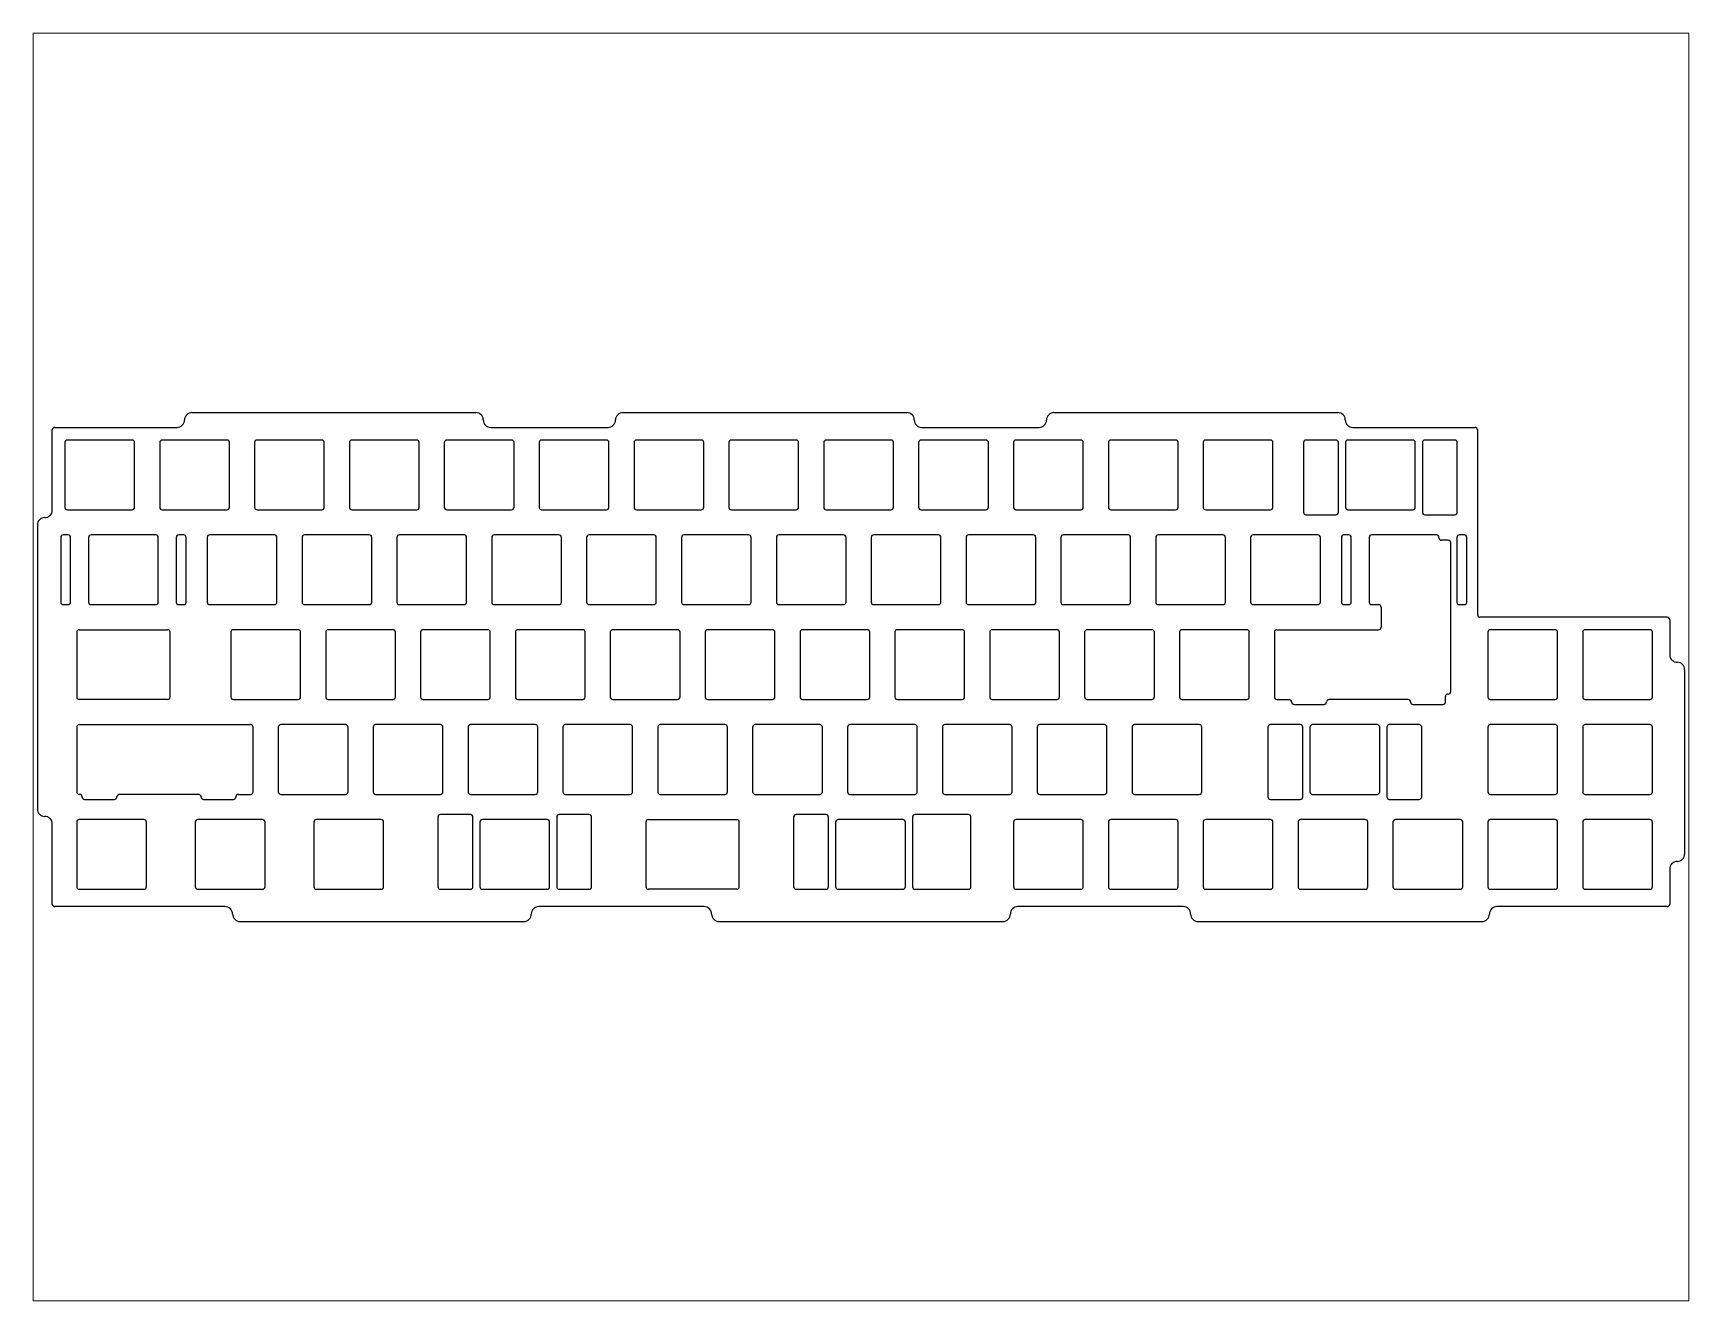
# Paper-space layout 'Layout1' of a CAD drawing. Header units: millimetres. Extents: x 1.07 to 9.6, y 0.82 to 7.35.
# The model-space entities are those that its viewports show. They can reach past a viewport. Long polylines and large blocks are cut down to what shows.
import ezdxf

# ---------------------------------------------------------------- set-up
doc = ezdxf.new("R2010")
doc.units = ezdxf.units.MM
doc.header["$MEASUREMENT"] = 0
doc.layers.get('0').update_dxf_attribs({"linetype": 'CONTINUOUS'})

msp = doc.modelspace()

# ---------------------------------------------------------------- linework, layer by layer
at = {"linetype": 'Continuous'}
for p, q in [((0.5, 0), (25.05, 0)), ((28.05, 3), (85.05, 3)), ((88.05, 0), (111.6, 0)), ((114.6, 3), (171.6, 3)), ((174.6, 0), (198.15, 0)), ((201.15, 3), (258.15, 3)), ((261.15, 0), (285.7, 0)), ((0, -16.6), (0, -0.5)), ((286.2, -0.5), (286.2, -37.6)), ((-3, -19.6), (-3, -76.6)), ((324.3, -38.1), (286.7, -38.1)), ((324.8, -38.6), (324.8, -45.65)), ((5.40625, -40.625), (23.16875, -40.625)), ((245.9125, -40.625), (266.3438, -40.625)), ((327.8, -48.65), (327.8, -85.65005)), ((23.16875, -54.625), (5.40625, -54.625)), ((272.25675, -54.625), (256.38075, -54.625)), ((5.40625, -59.675), (39.8375, -59.675)), ((5.49325, -73.675), (5.40625, -73.675)), ((29.36925, -73.675), (13.49325, -73.675)), ((0, -95.7), (0, -79.6)), ((77.43075, -78.225), (77.43075, -92.225)), ((84.46875, -92.225), (84.46875, -78.225)), ((101.30675, -78.225), (101.30675, -92.225)), ((108.30675, -92.225), (108.30675, -78.225)), ((119.70625, -78.725), (137.46875, -78.725)), ((148.86825, -78.225), (148.86825, -92.225)), ((155.86825, -92.225), (155.86825, -78.225)), ((172.74425, -78.225), (172.74425, -92.225)), ((183.96875, -77.725), (173.24425, -77.725)), ((184.46875, -92.225), (184.46875, -78.225)), ((324.8, -88.65005), (324.8, -95.7)), ((137.46875, -92.725), (119.70625, -92.725)), ((173.24425, -92.725), (183.96875, -92.725)), ((34.7, -96.2), (0.5, -96.2)), ((130.9, -96.2), (97.7, -96.2)), ((227.1, -96.2), (193.9, -96.2)), ((324.3, -96.2), (290.1, -96.2)), ((37.7, -99.2), (94.7, -99.2)), ((133.9, -99.2), (190.9, -99.2)), ((230.1, -99.2), (287.1, -99.2))]:
    msp.add_line(p, q, dxfattribs=at)
for p, q in [((2.525, -3.025), (2.525, -16.025)), ((16.025, -2.525), (3.025, -2.525)), ((16.525, -16.025), (16.525, -3.025)), ((21.575, -3.025), (21.575, -16.025)), ((35.075, -2.525), (22.075, -2.525)), ((35.575, -16.025), (35.575, -3.025)), ((40.625, -3.025), (40.625, -16.025)), ((54.125, -2.525), (41.125, -2.525)), ((54.625, -16.025), (54.625, -3.025)), ((59.675, -3.025), (59.675, -16.025)), ((73.175, -2.525), (60.175, -2.525)), ((73.675, -16.025), (73.675, -3.025)), ((78.725, -3.025), (78.725, -16.025)), ((92.225, -2.525), (79.225, -2.525)), ((92.725, -16.025), (92.725, -3.025)), ((97.775, -3.025), (97.775, -16.025)), ((111.275, -2.525), (98.275, -2.525)), ((111.775, -16.025), (111.775, -3.025)), ((116.825, -3.025), (116.825, -16.025)), ((130.325, -2.525), (117.325, -2.525)), ((130.825, -16.025), (130.825, -3.025)), ((135.875, -3.025), (135.875, -16.025)), ((149.375, -2.525), (136.375, -2.525)), ((149.875, -16.025), (149.875, -3.025)), ((154.925, -3.025), (154.925, -16.025)), ((168.425, -2.525), (155.425, -2.525)), ((168.925, -16.025), (168.925, -3.025)), ((173.975, -3.025), (173.975, -16.025)), ((187.475, -2.525), (174.475, -2.525)), ((187.975, -16.025), (187.975, -3.025)), ((193.025, -3.025), (193.025, -16.025)), ((206.525, -2.525), (193.525, -2.525)), ((207.025, -16.025), (207.025, -3.025)), ((212.075, -3.025), (212.075, -16.025)), ((225.575, -2.525), (212.575, -2.525)), ((226.075, -16.025), (226.075, -3.025)), ((231.125, -3.025), (231.125, -16.025)), ((244.625, -2.525), (231.625, -2.525)), ((245.125, -16.025), (245.125, -3.025)), ((251.262, -3.025), (251.262, -17.025)), ((257.762, -2.525), (251.762, -2.525)), ((258.262, -17.025), (258.262, -3.025)), ((259.7, -3.025), (259.7, -16.025)), ((273.2, -2.525), (260.2, -2.525)), ((273.7, -16.025), (273.7, -3.025)), ((275.138, -3.025), (275.138, -17.025)), ((281.638, -2.525), (275.638, -2.525)), ((282.138, -17.025), (282.138, -3.025)), ((3.025, -16.525), (16.025, -16.525)), ((22.075, -16.525), (35.075, -16.525)), ((41.125, -16.525), (54.125, -16.525)), ((60.175, -16.525), (73.175, -16.525)), ((79.225, -16.525), (92.225, -16.525)), ((98.275, -16.525), (111.275, -16.525)), ((117.325, -16.525), (130.325, -16.525)), ((136.375, -16.525), (149.375, -16.525)), ((155.425, -16.525), (168.425, -16.525)), ((174.475, -16.525), (187.475, -16.525)), ((193.525, -16.525), (206.525, -16.525)), ((212.575, -16.525), (225.575, -16.525)), ((231.625, -16.525), (244.625, -16.525)), ((260.2, -16.525), (273.2, -16.525)), ((251.762, -17.525), (257.762, -17.525)), ((275.638, -17.525), (281.638, -17.525)), ((1.6875, -22.075), (1.6875, -35.075)), ((3.1875, -21.575), (2.1875, -21.575)), ((3.6875, -35.075), (3.6875, -22.075)), ((7.2875, -22.075), (7.2875, -35.075)), ((20.7875, -21.575), (7.7875, -21.575)), ((21.2875, -35.075), (21.2875, -22.075)), ((24.8875, -22.075), (24.8875, -35.075)), ((26.3875, -21.575), (25.3875, -21.575)), ((26.8875, -35.075), (26.8875, -22.075)), ((31.1, -22.075), (31.1, -35.075)), ((44.6, -21.575), (31.6, -21.575)), ((45.1, -35.075), (45.1, -22.075)), ((50.15, -22.075), (50.15, -35.075)), ((63.65, -21.575), (50.65, -21.575)), ((64.15, -35.075), (64.15, -22.075)), ((69.2, -22.075), (69.2, -35.075)), ((82.7, -21.575), (69.7, -21.575)), ((83.2, -35.075), (83.2, -22.075)), ((88.25, -22.075), (88.25, -35.075)), ((101.75, -21.575), (88.75, -21.575)), ((102.25, -35.075), (102.25, -22.075)), ((107.3, -22.075), (107.3, -35.075)), ((120.8, -21.575), (107.8, -21.575)), ((121.3, -35.075), (121.3, -22.075)), ((126.35, -22.075), (126.35, -35.075)), ((139.85, -21.575), (126.85, -21.575)), ((140.35, -35.075), (140.35, -22.075)), ((145.4, -22.075), (145.4, -35.075)), ((158.9, -21.575), (145.9, -21.575)), ((159.4, -35.075), (159.4, -22.075)), ((164.45, -22.075), (164.45, -35.075)), ((177.95, -21.575), (164.95, -21.575)), ((178.45, -35.075), (178.45, -22.075)), ((183.5, -22.075), (183.5, -35.075)), ((197, -21.575), (184, -21.575)), ((197.5, -35.075), (197.5, -22.075)), ((202.55, -22.075), (202.55, -35.075)), ((216.05, -21.575), (203.05, -21.575)), ((216.55, -35.075), (216.55, -22.075)), ((221.6, -22.075), (221.6, -35.075)), ((235.1, -21.575), (222.1, -21.575)), ((235.6, -35.075), (235.6, -22.075)), ((240.65, -22.075), (240.65, -35.075)), ((254.15, -21.575), (241.15, -21.575)), ((254.65, -35.075), (254.65, -22.075)), ((258.8625, -22.075), (258.8625, -35.075)), ((260.3625, -21.575), (259.3625, -21.575)), ((260.8625, -35.075), (260.8625, -22.075)), ((264.4625, -22.075), (264.4625, -35.075)), ((277.9625, -21.575), (264.9625, -21.575)), ((278.4625, -22.162), (278.4625, -22.075)), ((280.34375, -22.662), (278.9625, -22.662)), ((280.84375, -53.038), (280.84375, -23.162)), ((282.0625, -22.075), (282.0625, -35.075)), ((283.5625, -21.575), (282.5625, -21.575)), ((284.0625, -35.075), (284.0625, -22.075)), ((2.1875, -35.575), (3.1875, -35.575)), ((7.7875, -35.575), (20.7875, -35.575)), ((25.3875, -35.575), (26.3875, -35.575)), ((31.6, -35.575), (44.6, -35.575)), ((50.65, -35.575), (63.65, -35.575)), ((69.7, -35.575), (82.7, -35.575)), ((88.75, -35.575), (101.75, -35.575)), ((107.8, -35.575), (120.8, -35.575)), ((126.85, -35.575), (139.85, -35.575)), ((145.9, -35.575), (158.9, -35.575)), ((164.95, -35.575), (177.95, -35.575)), ((184, -35.575), (197, -35.575)), ((203.05, -35.575), (216.05, -35.575)), ((222.1, -35.575), (235.1, -35.575)), ((241.15, -35.575), (254.15, -35.575)), ((259.3625, -35.575), (260.3625, -35.575)), ((264.9625, -35.575), (266.34375, -35.575)), ((266.84375, -36.075), (266.8438, -40.125)), ((282.5625, -35.575), (283.5625, -35.575)), ((4.90625, -41.125), (4.90625, -54.125)), ((23.66875, -54.125), (23.66875, -41.125)), ((35.8625, -41.125), (35.8625, -54.125)), ((49.3625, -40.625), (36.3625, -40.625)), ((49.8625, -54.125), (49.8625, -41.125)), ((54.9125, -41.125), (54.9125, -54.125)), ((68.4125, -40.625), (55.4125, -40.625)), ((68.9125, -54.125), (68.9125, -41.125)), ((73.9625, -41.125), (73.9625, -54.125)), ((87.4625, -40.625), (74.4625, -40.625)), ((87.9625, -54.125), (87.9625, -41.125)), ((93.0125, -41.125), (93.0125, -54.125)), ((106.5125, -40.625), (93.5125, -40.625)), ((107.0125, -54.125), (107.0125, -41.125)), ((112.0625, -41.125), (112.0625, -54.125)), ((125.5625, -40.625), (112.5625, -40.625)), ((126.0625, -54.125), (126.0625, -41.125)), ((131.1125, -41.125), (131.1125, -54.125)), ((144.6125, -40.625), (131.6125, -40.625)), ((145.1125, -54.125), (145.1125, -41.125)), ((150.1625, -41.125), (150.1625, -54.125)), ((163.6625, -40.625), (150.6625, -40.625)), ((164.1625, -54.125), (164.1625, -41.125)), ((169.2125, -41.125), (169.2125, -54.125)), ((182.7125, -40.625), (169.7125, -40.625)), ((183.2125, -54.125), (183.2125, -41.125)), ((188.2625, -41.125), (188.2625, -54.125)), ((201.7625, -40.625), (188.7625, -40.625)), ((202.2625, -54.125), (202.2625, -41.125)), ((207.3125, -41.125), (207.3125, -54.125)), ((220.8125, -40.625), (207.8125, -40.625)), ((221.3125, -54.125), (221.3125, -41.125)), ((226.3625, -41.125), (226.3625, -54.125)), ((239.8625, -40.625), (226.8625, -40.625)), ((240.3625, -54.125), (240.3625, -41.125)), ((245.4125, -41.125), (245.4125, -54.125)), ((288.275, -41.125), (288.275, -54.125)), ((301.775, -40.625), (288.775, -40.625)), ((302.275, -54.125), (302.275, -41.125)), ((307.325, -41.125), (307.325, -54.125)), ((320.825, -40.625), (307.825, -40.625)), ((321.325, -54.125), (321.325, -41.125)), ((36.3625, -54.625), (49.3625, -54.625)), ((55.4125, -54.625), (68.4125, -54.625)), ((74.4625, -54.625), (87.4625, -54.625)), ((93.5125, -54.625), (106.5125, -54.625)), ((112.5625, -54.625), (125.5625, -54.625)), ((131.6125, -54.625), (144.6125, -54.625)), ((150.6625, -54.625), (163.6625, -54.625)), ((169.7125, -54.625), (182.7125, -54.625)), ((188.7625, -54.625), (201.7625, -54.625)), ((207.8125, -54.625), (220.8125, -54.625)), ((226.8625, -54.625), (239.8625, -54.625)), ((245.9125, -54.625), (248.38075, -54.625)), ((249.38075, -55.625), (255.38075, -55.625)), ((273.25675, -55.625), (279.25675, -55.625)), ((279.75675, -55.125), (279.75675, -54.038)), ((280.25675, -53.538), (280.34375, -53.538)), ((288.775, -54.625), (301.775, -54.625)), ((307.825, -54.625), (320.825, -54.625)), ((58.8875, -59.675), (45.8875, -59.675)), ((77.9375, -59.675), (64.9375, -59.675)), ((96.9875, -59.675), (83.9875, -59.675)), ((116.0375, -59.675), (103.0375, -59.675)), ((135.0875, -59.675), (122.0875, -59.675)), ((154.1375, -59.675), (141.1375, -59.675)), ((173.1875, -59.675), (160.1875, -59.675)), ((192.2375, -59.675), (179.2375, -59.675)), ((211.2875, -59.675), (198.2875, -59.675)), ((230.3375, -59.675), (217.3375, -59.675)), ((250.61825, -59.675), (244.61825, -59.675)), ((266.05625, -59.675), (253.05625, -59.675)), ((274.49425, -59.675), (268.49425, -59.675)), ((301.775, -59.675), (288.775, -59.675)), ((320.825, -59.675), (307.825, -59.675)), ((4.90625, -60.175), (4.90625, -73.175)), ((40.3375, -73.175), (40.3375, -60.175)), ((45.3875, -60.175), (45.3875, -73.175)), ((59.3875, -73.175), (59.3875, -60.175)), ((64.4375, -60.175), (64.4375, -73.175)), ((78.4375, -73.175), (78.4375, -60.175)), ((83.4875, -60.175), (83.4875, -73.175)), ((97.4875, -73.175), (97.4875, -60.175)), ((102.5375, -60.175), (102.5375, -73.175)), ((116.5375, -73.175), (116.5375, -60.175)), ((121.5875, -60.175), (121.5875, -73.175)), ((135.5875, -73.175), (135.5875, -60.175)), ((140.6375, -60.175), (140.6375, -73.175)), ((154.6375, -73.175), (154.6375, -60.175)), ((159.6875, -60.175), (159.6875, -73.175)), ((173.6875, -73.175), (173.6875, -60.175)), ((178.7375, -60.175), (178.7375, -73.175)), ((192.7375, -73.175), (192.7375, -60.175)), ((197.7875, -60.175), (197.7875, -73.175)), ((211.7875, -73.175), (211.7875, -60.175)), ((216.8375, -60.175), (216.8375, -73.175)), ((230.8375, -73.175), (230.8375, -60.175)), ((244.11825, -60.175), (244.11825, -74.175)), ((251.11825, -74.175), (251.11825, -60.175)), ((252.55625, -60.175), (252.55625, -73.175)), ((266.55625, -73.175), (266.55625, -60.175)), ((267.99425, -60.175), (267.99425, -74.175)), ((274.99425, -74.175), (274.99425, -60.175)), ((288.275, -60.175), (288.275, -73.175)), ((302.275, -73.175), (302.275, -60.175)), ((307.325, -60.175), (307.325, -73.175)), ((321.325, -73.175), (321.325, -60.175)), ((6.49325, -74.675), (12.49325, -74.675)), ((30.36925, -74.675), (36.36925, -74.675)), ((37.36925, -73.675), (39.8375, -73.675)), ((45.8875, -73.675), (58.8875, -73.675)), ((64.9375, -73.675), (77.9375, -73.675)), ((83.9875, -73.675), (96.9875, -73.675)), ((103.0375, -73.675), (116.0375, -73.675)), ((122.0875, -73.675), (135.0875, -73.675)), ((141.1375, -73.675), (154.1375, -73.675)), ((160.1875, -73.675), (173.1875, -73.675)), ((179.2375, -73.675), (192.2375, -73.675)), ((198.2875, -73.675), (211.2875, -73.675)), ((217.3375, -73.675), (230.3375, -73.675)), ((244.61825, -74.675), (250.61825, -74.675)), ((253.05625, -73.675), (266.05625, -73.675)), ((268.49425, -74.675), (274.49425, -74.675)), ((288.775, -73.675), (301.775, -73.675)), ((307.825, -73.675), (320.825, -73.675)), ((4.90625, -79.225), (4.90625, -92.225)), ((18.40625, -78.725), (5.40625, -78.725)), ((18.90625, -92.225), (18.90625, -79.225)), ((28.71875, -79.225), (28.71875, -92.225)), ((42.21875, -78.725), (29.21875, -78.725)), ((42.71875, -92.225), (42.71875, -79.225)), ((52.53125, -79.225), (52.53125, -92.225)), ((66.03125, -78.725), (53.03125, -78.725)), ((66.53125, -92.225), (66.53125, -79.225)), ((83.96875, -77.725), (77.93075, -77.725)), ((85.86875, -79.225), (85.86875, -92.225)), ((99.36875, -78.725), (86.36875, -78.725)), ((99.86875, -92.225), (99.86875, -79.225)), ((107.80675, -77.725), (101.80675, -77.725)), ((119.20625, -79.225), (119.20625, -92.225)), ((137.96875, -92.225), (137.96875, -79.225)), ((155.36825, -77.725), (149.36825, -77.725)), ((157.30625, -79.225), (157.30625, -92.225)), ((170.80625, -78.725), (157.80625, -78.725)), ((171.30625, -92.225), (171.30625, -79.225)), ((193.025, -79.225), (193.025, -92.225)), ((206.525, -78.725), (193.525, -78.725)), ((207.025, -92.225), (207.025, -79.225)), ((212.075, -79.225), (212.075, -92.225)), ((225.575, -78.725), (212.575, -78.725)), ((226.075, -92.225), (226.075, -79.225)), ((231.125, -79.225), (231.125, -92.225)), ((244.625, -78.725), (231.625, -78.725)), ((245.125, -92.225), (245.125, -79.225)), ((250.175, -79.225), (250.175, -92.225)), ((263.675, -78.725), (250.675, -78.725)), ((264.175, -92.225), (264.175, -79.225)), ((269.225, -79.225), (269.225, -92.225)), ((282.725, -78.725), (269.725, -78.725)), ((283.225, -92.225), (283.225, -79.225)), ((288.275, -79.225), (288.275, -92.225)), ((301.775, -78.725), (288.775, -78.725)), ((302.275, -92.225), (302.275, -79.225)), ((307.325, -79.225), (307.325, -92.225)), ((320.825, -78.725), (307.825, -78.725)), ((321.325, -92.225), (321.325, -79.225)), ((5.40625, -92.725), (18.40625, -92.725)), ((29.21875, -92.725), (42.21875, -92.725)), ((53.03125, -92.725), (66.03125, -92.725)), ((77.93075, -92.725), (83.96875, -92.725)), ((86.36875, -92.725), (99.36875, -92.725)), ((101.80675, -92.725), (107.80675, -92.725)), ((149.36825, -92.725), (155.36825, -92.725)), ((157.80625, -92.725), (170.80625, -92.725)), ((193.525, -92.725), (206.525, -92.725)), ((212.575, -92.725), (225.575, -92.725)), ((231.625, -92.725), (244.625, -92.725)), ((250.675, -92.725), (263.675, -92.725)), ((269.725, -92.725), (282.725, -92.725)), ((288.775, -92.725), (301.775, -92.725)), ((307.825, -92.725), (320.825, -92.725))]:
    msp.add_line(p, q)
for centre, start, end in [((0.5, -0.5), 90, 180), ((285.7, -0.5), 0, 90), ((3.025, -3.025), 90, 180), ((16.025, -3.025), 0, 90), ((22.075, -3.025), 90, 180), ((35.075, -3.025), 0, 90), ((41.125, -3.025), 90, 180), ((54.125, -3.025), 0, 90), ((60.175, -3.025), 90, 180), ((73.175, -3.025), 0, 90), ((79.225, -3.025), 90, 180), ((92.225, -3.025), 0, 90), ((98.275, -3.025), 90, 180), ((111.275, -3.025), 0, 90), ((117.325, -3.025), 90, 180), ((130.325, -3.025), 0, 90), ((136.375, -3.025), 90, 180), ((149.375, -3.025), 0, 90), ((155.425, -3.025), 90, 180), ((168.425, -3.025), 0, 90), ((174.475, -3.025), 90, 180), ((187.475, -3.025), 0, 90), ((193.525, -3.025), 90, 180), ((206.525, -3.025), 0, 90), ((212.575, -3.025), 90, 180), ((225.575, -3.025), 0, 90), ((231.625, -3.025), 90, 180), ((244.625, -3.025), 0, 90), ((251.762, -3.025), 90, 180), ((257.762, -3.025), 0, 90), ((260.2, -3.025), 90, 180), ((273.2, -3.025), 0, 90), ((275.638, -3.025), 90, 180), ((281.638, -3.025), 0, 90), ((3.025, -16.025), 180, 270), ((16.025, -16.025), 270, 0), ((22.075, -16.025), 180, 270), ((35.075, -16.025), 270, 0), ((41.125, -16.025), 180, 270), ((54.125, -16.025), 270, 0), ((60.175, -16.025), 180, 270), ((73.175, -16.025), 270, 0), ((79.225, -16.025), 180, 270), ((92.225, -16.025), 270, 0), ((98.275, -16.025), 180, 270), ((111.275, -16.025), 270, 0), ((117.325, -16.025), 180, 270), ((130.325, -16.025), 270, 0), ((136.375, -16.025), 180, 270), ((149.375, -16.025), 270, 0), ((155.425, -16.025), 180, 270), ((168.425, -16.025), 270, 0), ((174.475, -16.025), 180, 270), ((187.475, -16.025), 270, 0), ((193.525, -16.025), 180, 270), ((206.525, -16.025), 270, 0), ((212.575, -16.025), 180, 270), ((225.575, -16.025), 270, 0), ((231.625, -16.025), 180, 270), ((244.625, -16.025), 270, 0), ((260.2, -16.025), 180, 270), ((273.2, -16.025), 270, 0), ((251.762, -17.025), 180, 270), ((257.762, -17.025), 270, 0), ((275.638, -17.025), 180, 270), ((281.638, -17.025), 270, 0), ((2.1875, -22.075), 90, 180), ((3.1875, -22.075), 0, 90), ((7.7875, -22.075), 90, 180), ((20.7875, -22.075), 0, 90), ((25.3875, -22.075), 90, 180), ((26.3875, -22.075), 0, 90), ((31.6, -22.075), 90, 180), ((44.6, -22.075), 0, 90), ((50.65, -22.075), 90, 180), ((63.65, -22.075), 0, 90), ((69.7, -22.075), 90, 180), ((82.7, -22.075), 0, 90), ((88.75, -22.075), 90, 180), ((101.75, -22.075), 0, 90), ((107.8, -22.075), 90, 180), ((120.8, -22.075), 0, 90), ((126.85, -22.075), 90, 180), ((139.85, -22.075), 0, 90), ((145.9, -22.075), 90, 180), ((158.9, -22.075), 0, 90), ((164.95, -22.075), 90, 180), ((177.95, -22.075), 0, 90), ((184, -22.075), 90, 180), ((197, -22.075), 0, 90), ((203.05, -22.075), 90, 180), ((216.05, -22.075), 0, 90), ((222.1, -22.075), 90, 180), ((235.1, -22.075), 0, 90), ((241.15, -22.075), 90, 180), ((254.15, -22.075), 0, 90), ((259.3625, -22.075), 90, 180), ((260.3625, -22.075), 0, 90), ((264.9625, -22.075), 90, 180), ((277.9625, -22.075), 0, 90), ((278.9625, -22.162), 180, 270), ((280.34375, -23.162), 0, 90), ((282.5625, -22.075), 90, 180), ((283.5625, -22.075), 0, 90), ((2.1875, -35.075), 180, 270), ((3.1875, -35.075), 270, 0), ((7.7875, -35.075), 180, 270), ((20.7875, -35.075), 270, 0), ((25.3875, -35.075), 180, 270), ((26.3875, -35.075), 270, 0), ((31.6, -35.075), 180, 270), ((44.6, -35.075), 270, 0), ((50.65, -35.075), 180, 270), ((63.65, -35.075), 270, 0), ((69.7, -35.075), 180, 270), ((82.7, -35.075), 270, 0), ((88.75, -35.075), 180, 270), ((101.75, -35.075), 270, 0), ((107.8, -35.075), 180, 270), ((120.8, -35.075), 270, 0), ((126.85, -35.075), 180, 270), ((139.85, -35.075), 270, 0), ((145.9, -35.075), 180, 270), ((158.9, -35.075), 270, 0), ((164.95, -35.075), 180, 270), ((177.95, -35.075), 270, 0), ((184, -35.075), 180, 270), ((197, -35.075), 270, 0), ((203.05, -35.075), 180, 270), ((216.05, -35.075), 270, 0), ((222.1, -35.075), 180, 270), ((235.1, -35.075), 270, 0), ((241.15, -35.075), 180, 270), ((254.15, -35.075), 270, 0), ((259.3625, -35.075), 180, 270), ((260.3625, -35.075), 270, 0), ((264.9625, -35.075), 180, 270), ((266.34375, -36.075), 0, 90), ((282.5625, -35.075), 180, 270), ((283.5625, -35.075), 270, 0), ((286.7, -37.6), 180, 270), ((324.3, -38.6), 0, 90), ((5.40625, -41.125), 90, 180), ((23.16875, -41.125), 0, 90), ((36.3625, -41.125), 90, 180), ((49.3625, -41.125), 0, 90), ((55.4125, -41.125), 90, 180), ((68.4125, -41.125), 0, 90), ((74.4625, -41.125), 90, 180), ((87.4625, -41.125), 0, 90), ((93.5125, -41.125), 90, 180), ((106.5125, -41.125), 0, 90), ((112.5625, -41.125), 90, 180), ((125.5625, -41.125), 0, 90), ((131.6125, -41.125), 90, 180), ((144.6125, -41.125), 0, 90), ((150.6625, -41.125), 90, 180), ((163.6625, -41.125), 0, 90), ((169.7125, -41.125), 90, 180), ((182.7125, -41.125), 0, 90), ((188.7625, -41.125), 90, 180), ((201.7625, -41.125), 0, 90), ((207.8125, -41.125), 90, 180), ((220.8125, -41.125), 0, 90), ((226.8625, -41.125), 90, 180), ((239.8625, -41.125), 0, 90), ((245.9125, -41.125), 90, 180), ((266.3438, -40.125), 270, 0), ((288.775, -41.125), 90, 180), ((301.775, -41.125), 0, 90), ((307.825, -41.125), 90, 180), ((320.825, -41.125), 0, 90), ((280.34375, -53.038), 270, 0), ((5.40625, -54.125), 180, 270), ((23.16875, -54.125), 270, 0), ((36.3625, -54.125), 180, 270), ((49.3625, -54.125), 270, 0), ((55.4125, -54.125), 180, 270), ((68.4125, -54.125), 270, 0), ((74.4625, -54.125), 180, 270), ((87.4625, -54.125), 270, 0), ((93.5125, -54.125), 180, 270), ((106.5125, -54.125), 270, 0), ((112.5625, -54.125), 180, 270), ((125.5625, -54.125), 270, 0), ((131.6125, -54.125), 180, 270), ((144.6125, -54.125), 270, 0), ((150.6625, -54.125), 180, 270), ((163.6625, -54.125), 270, 0), ((169.7125, -54.125), 180, 270), ((182.7125, -54.125), 270, 0), ((188.7625, -54.125), 180, 270), ((201.7625, -54.125), 270, 0), ((207.8125, -54.125), 180, 270), ((220.8125, -54.125), 270, 0), ((226.8625, -54.125), 180, 270), ((239.8625, -54.125), 270, 0), ((245.9125, -54.125), 180, 270), ((248.38075, -55.125), 0, 90), ((249.38075, -55.125), 180, 270), ((255.38075, -55.125), 270, 0), ((256.38075, -55.125), 90, 180), ((272.25675, -55.125), 0, 90), ((273.25675, -55.125), 180, 270), ((279.25675, -55.125), 270, 0), ((280.25675, -54.038), 90, 180), ((288.775, -54.125), 180, 270), ((301.775, -54.125), 270, 0), ((307.825, -54.125), 180, 270), ((320.825, -54.125), 270, 0), ((5.40625, -60.175), 90, 180), ((39.8375, -60.175), 0, 90), ((45.8875, -60.175), 90, 180), ((58.8875, -60.175), 0, 90), ((64.9375, -60.175), 90, 180), ((77.9375, -60.175), 0, 90), ((83.9875, -60.175), 90, 180), ((96.9875, -60.175), 0, 90), ((103.0375, -60.175), 90, 180), ((116.0375, -60.175), 0, 90), ((122.0875, -60.175), 90, 180), ((135.0875, -60.175), 0, 90), ((141.1375, -60.175), 90, 180), ((154.1375, -60.175), 0, 90), ((160.1875, -60.175), 90, 180), ((173.1875, -60.175), 0, 90), ((179.2375, -60.175), 90, 180), ((192.2375, -60.175), 0, 90), ((198.2875, -60.175), 90, 180), ((211.2875, -60.175), 0, 90), ((217.3375, -60.175), 90, 180), ((230.3375, -60.175), 0, 90), ((244.61825, -60.175), 90, 180), ((250.61825, -60.175), 0, 90), ((253.05625, -60.175), 90, 180), ((266.05625, -60.175), 0, 90), ((268.49425, -60.175), 90, 180), ((274.49425, -60.175), 0, 90), ((288.775, -60.175), 90, 180), ((301.775, -60.175), 0, 90), ((307.825, -60.175), 90, 180), ((320.825, -60.175), 0, 90), ((5.40625, -73.175), 180, 270), ((5.49325, -74.175), 0, 90), ((6.49325, -74.175), 180, 270), ((12.49325, -74.175), 270, 0), ((13.49325, -74.175), 90, 180), ((29.36925, -74.175), 0, 90), ((30.36925, -74.175), 180, 270), ((36.36925, -74.175), 270, 0), ((37.36925, -74.175), 90, 180), ((39.8375, -73.175), 270, 0), ((45.8875, -73.175), 180, 270), ((58.8875, -73.175), 270, 0), ((64.9375, -73.175), 180, 270), ((77.9375, -73.175), 270, 0), ((83.9875, -73.175), 180, 270), ((96.9875, -73.175), 270, 0), ((103.0375, -73.175), 180, 270), ((116.0375, -73.175), 270, 0), ((122.0875, -73.175), 180, 270), ((135.0875, -73.175), 270, 0), ((141.1375, -73.175), 180, 270), ((154.1375, -73.175), 270, 0), ((160.1875, -73.175), 180, 270), ((173.1875, -73.175), 270, 0), ((179.2375, -73.175), 180, 270), ((192.2375, -73.175), 270, 0), ((198.2875, -73.175), 180, 270), ((211.2875, -73.175), 270, 0), ((217.3375, -73.175), 180, 270), ((230.3375, -73.175), 270, 0), ((244.61825, -74.175), 180, 270), ((250.61825, -74.175), 270, 0), ((253.05625, -73.175), 180, 270), ((266.05625, -73.175), 270, 0), ((268.49425, -74.175), 180, 270), ((274.49425, -74.175), 270, 0), ((288.775, -73.175), 180, 270), ((301.775, -73.175), 270, 0), ((307.825, -73.175), 180, 270), ((320.825, -73.175), 270, 0), ((5.40625, -79.225), 90, 180), ((18.40625, -79.225), 0, 90), ((29.21875, -79.225), 90, 180), ((42.21875, -79.225), 0, 90), ((53.03125, -79.225), 90, 180), ((66.03125, -79.225), 0, 90), ((77.93075, -78.225), 90, 180), ((83.96875, -78.225), 0, 90), ((86.36875, -79.225), 90, 180), ((99.36875, -79.225), 0, 90), ((101.80675, -78.225), 90, 180), ((107.80675, -78.225), 0, 90), ((119.70625, -79.225), 90, 180), ((137.46875, -79.225), 0, 90), ((149.36825, -78.225), 90, 180), ((155.36825, -78.225), 0, 90), ((157.80625, -79.225), 90, 180), ((170.80625, -79.225), 0, 90), ((173.24425, -78.225), 90, 180), ((183.96875, -78.225), 0, 90), ((193.525, -79.225), 90, 180), ((206.525, -79.225), 0, 90), ((212.575, -79.225), 90, 180), ((225.575, -79.225), 0, 90), ((231.625, -79.225), 90, 180), ((244.625, -79.225), 0, 90), ((250.675, -79.225), 90, 180), ((263.675, -79.225), 0, 90), ((269.725, -79.225), 90, 180), ((282.725, -79.225), 0, 90), ((288.775, -79.225), 90, 180), ((301.775, -79.225), 0, 90), ((307.825, -79.225), 90, 180), ((320.825, -79.225), 0, 90), ((5.40625, -92.225), 180, 270), ((18.40625, -92.225), 270, 0), ((29.21875, -92.225), 180, 270), ((42.21875, -92.225), 270, 0), ((53.03125, -92.225), 180, 270), ((66.03125, -92.225), 270, 0), ((77.93075, -92.225), 180, 270), ((83.96875, -92.225), 270, 0), ((86.36875, -92.225), 180, 270), ((99.36875, -92.225), 270, 0), ((101.80675, -92.225), 180, 270), ((107.80675, -92.225), 270, 0), ((119.70625, -92.225), 180, 270), ((137.46875, -92.225), 270, 0), ((149.36825, -92.225), 180, 270), ((155.36825, -92.225), 270, 0), ((157.80625, -92.225), 180, 270), ((170.80625, -92.225), 270, 0), ((173.24425, -92.225), 180, 270), ((183.96875, -92.225), 270, 0), ((193.525, -92.225), 180, 270), ((206.525, -92.225), 270, 0), ((212.575, -92.225), 180, 270), ((225.575, -92.225), 270, 0), ((231.625, -92.225), 180, 270), ((244.625, -92.225), 270, 0), ((250.675, -92.225), 180, 270), ((263.675, -92.225), 270, 0), ((269.725, -92.225), 180, 270), ((282.725, -92.225), 270, 0), ((288.775, -92.225), 180, 270), ((301.775, -92.225), 270, 0), ((307.825, -92.225), 180, 270), ((320.825, -92.225), 270, 0), ((0.5, -95.7), 180, 270), ((324.3, -95.7), 270, 0)]:
    msp.add_arc(centre, 0.5, start, end)
for centre, start, end in [((25.05, 1.5), 270, 0), ((28.05, 1.5), 90, 180), ((85.05, 1.5), 0, 90), ((88.05, 1.5), 180, 270), ((111.6, 1.5), 270, 0), ((114.6, 1.5), 90, 180), ((171.6, 1.5), 0, 90), ((174.6, 1.5), 180, 270), ((198.15, 1.5), 270, 0), ((201.15, 1.5), 90, 180), ((258.15, 1.5), 0, 90), ((261.15, 1.5), 180, 270), ((-1.5, -16.6), 270, 0), ((-1.5, -19.6), 90, 180), ((326.3, -45.65), 180, 270), ((326.3, -48.65), 0, 90), ((-1.5, -76.6), 180, 270), ((-1.5, -79.6), 0, 90), ((326.3, -85.65005), 270, 0), ((326.3, -88.65005), 90, 180), ((34.7, -97.7), 0, 90), ((97.7, -97.7), 90, 180), ((130.9, -97.7), 0, 90), ((193.9, -97.7), 90, 180), ((227.1, -97.7), 0, 90), ((290.1, -97.7), 90, 180), ((37.7, -97.7), 180, 270), ((94.7, -97.7), 270, 0), ((133.9, -97.7), 180, 270), ((190.9, -97.7), 270, 0), ((230.1, -97.7), 180, 270), ((287.1, -97.7), 270, 0)]:
    msp.add_arc(centre, 1.5, start, end, dxfattribs=at)

psp = doc.layouts.get("Layout1")

# ---------------------------------------------------------------- viewports
at = {"layer": '0', "linetype": 'Continuous'}
psp.add_viewport(center=(5.3333, 4.0833), size=(8.5333, 6.533334), view_center_point=(162.4, -48.1), view_height=254.569808, dxfattribs=at)

doc.saveas('drawing.dxf')
